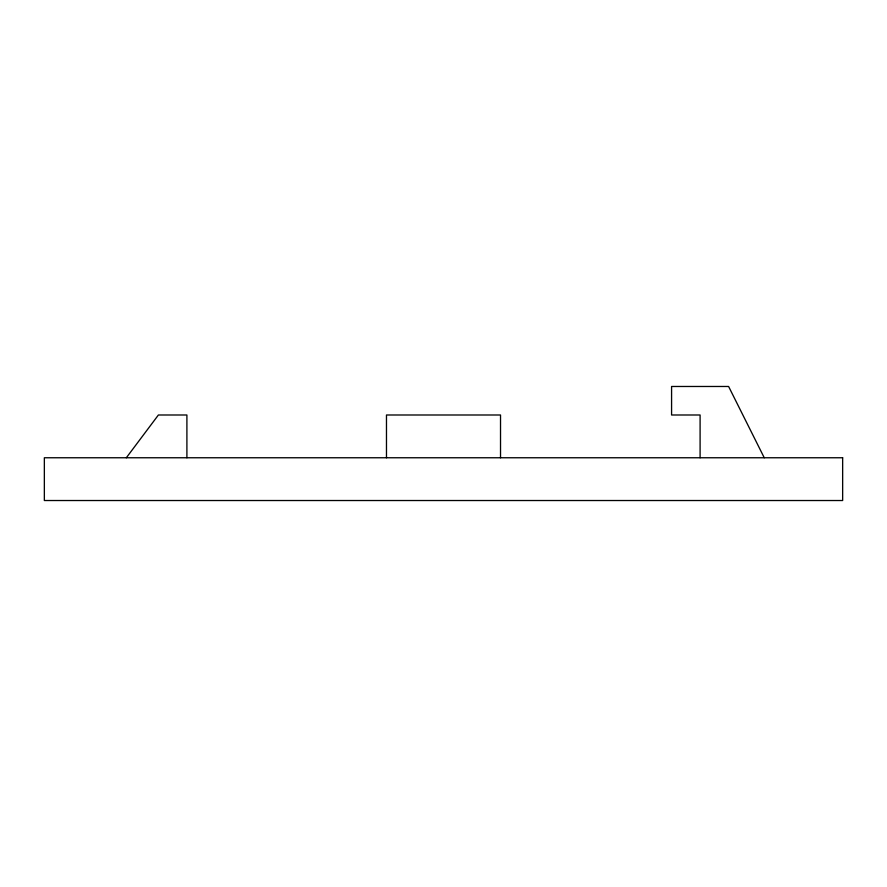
<?xml version="1.0" encoding="UTF-8"?>
<svg xmlns="http://www.w3.org/2000/svg" width="887" height="887" viewBox="0 0 887 887"><rect width="100%" height="100%" fill="white"/><g stroke="black" fill="none" stroke-linecap="round" stroke-linejoin="round"><path stroke-width="1.33" d="M126.32 457.759L158.396 414.994L186.902 414.994L186.902 457.759M764.25 457.759L728.604 386.477L671.581 386.477L671.581 414.994L700.098 414.994L700.098 457.759M500.523 457.759L500.523 414.994L386.477 414.994L386.477 457.759M842.65 457.759L44.35 457.759L44.35 500.523L842.65 500.523L842.65 457.759"/></g></svg>
